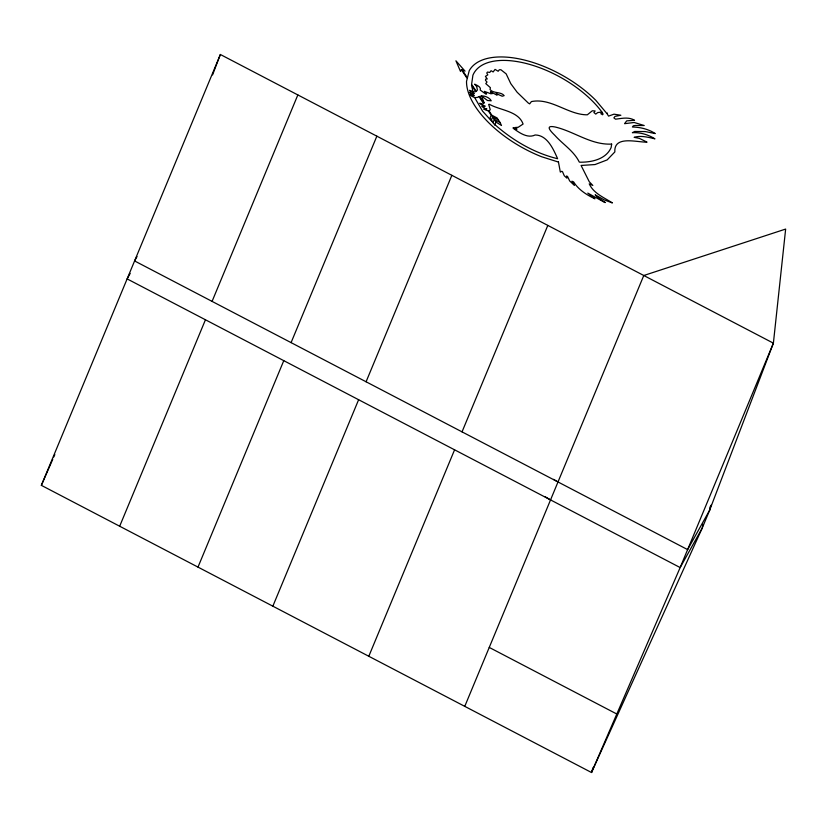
<?xml version="1.0" encoding="UTF-8"?>
<svg xmlns="http://www.w3.org/2000/svg" width="827" height="827" viewBox="0 0 827 827"><rect width="100%" height="100%" fill="white"/><g stroke="black" fill="none" stroke-linecap="round" stroke-linejoin="round"><path stroke-width="1.24" d="M137.034 256.556L134.584 260.939L687.619 549.614L709.669 510.145L773.39 343.153L220.364 54.489L41.35 485.346L591.501 772.511L702.216 528.091L709.669 510.145L710.341 506.351M702.971 524.297L702.216 528.091L680.156 567.56L591.501 772.511L593.021 767.611M709.669 510.145L711.013 505.173M212.57 74.916L220.364 54.489M212.074 301.39L297.844 94.929M119.677 526.23L205.447 319.78M291.083 342.626L376.854 136.176M197.994 567.115L283.775 360.655M272.848 606.181L358.618 399.73M366.082 381.774L451.852 175.324M491.321 114.922L496.004 122.076L494.753 125.073L491.414 119.967L492.665 116.969L498.423 119.977M493.088 122.52L494.329 119.522L500.087 122.53L501.503 125.508L496.004 122.076M368.801 656.266L454.581 449.816M462.035 431.859L547.815 225.409M464.764 706.361L643.778 275.505L785.65 229.069L773.39 343.153L680.156 567.56L127.131 278.895L130.19 273.417M41.35 485.346L52.752 459.336M53.796 456.969L54.83 454.602M479.102 96.552C476.207 98.785 472.269 97.214 470.129 94.671L472.868 95.88L474.284 95.456L472.207 94.816L469.333 92.242L472.279 93.637L474.274 93.544L469.488 90.329L473.737 91.942L475.763 91.642L471.493 85.119L473.013 91.704M488.581 111.056L483.847 109.216L486.286 109.526L486.845 108.792L484.767 108.606L481.779 106.301L484.591 106.91L485.211 106.094L481.779 104.895L479.743 103.21L482.554 104.243L483.557 103.571L479.009 96.604M558.463 162.071L541.489 156.696A83.372 41.309 29.2 0 1 466.521 81.397L467.234 78.606L461.321 69.571L460.525 71.494L455.925 60.805L465.053 71.132L461.962 69.52L467.42 77.862L469.24 70.667A83.372 41.309 29.2 0 1 595.833 100.356L606.491 113.051L607.504 113.154L607.059 113.733L608.569 116.111L613.975 114.178L620.86 115.242L615.009 116.4L613.882 117.879L615.536 119.191C621.749 118.437 628.768 116.69 634.567 120.297L626.701 120.856L624.54 123.688L634.164 122.479L644.223 125.518L635.198 125.487L633.317 125.797L632.397 127.007C640.305 127.182 648.544 129.146 655.242 133.571L645.205 131.565L634.743 131.462L632.366 132.682C640.274 132.279 648.265 134.656 654.953 138.833C648.306 137.313 640.739 135.204 634.144 137.344L639.312 138.347L647.045 142.13C637.369 142.492 613.737 135.018 614.843 151.941L607.163 159.9L595.047 164.552L581.081 165.452L589.279 181.754L592.825 185.444L589.237 183.852C593.548 193.435 604.144 197.56 612.383 202.925L604.248 199.917L595.13 194.831L598.366 197.994L605.354 202.532L604.754 202.47L587.79 193.094L594.964 198.79C586.819 195.058 578.352 189.621 573.638 181.919L571.953 181.216L574.424 185.444L569.627 180.875L567.601 176.575L566.578 175.944L566.929 178.167L564.272 175.748L562.505 171.696L561.822 171.272L560.334 172.119L558.421 161.865M489.253 647.427L616.808 714.011M553.552 479.36L557.998 481.955M544.972 496.655L550.544 499.901M494.928 124.66C512.895 140.518 534.232 153.026 557.625 158.732C553.366 149.139 547.36 135.152 535.183 134.977C527.471 138.719 519.222 132.62 513.174 128.288L513.195 127.534C515.779 129.767 519.439 129.798 514.932 127.523L518.188 127.286L523.088 124.04C518.436 110.911 500.252 110.456 489.367 104.285L488.685 104.419L490.256 109.733L488.995 110.859L491.827 115.191L497.079 117.93L500.087 122.53M493.605 123.306L482.617 111.18L474.574 97.483M491.414 119.967L489.925 118.282L491.197 115.232L488.457 111.056M473.375 93.058L473.602 93.875M476.703 86.546L477.396 90.009L476.269 91.404L471.617 84.282L472.91 75.226A78.079 38.683 29.2 0 1 529.373 64.33A78.079 38.683 29.2 0 1 601.477 111.438L601.849 112.069L597.745 112.555L595.771 114.105L593.91 112.555L595.12 110.963L592.308 110.777L587.325 114.808C568.294 114.963 551.113 97.586 531.399 101.576L529.662 103.871L528.288 103.044L517.113 92.21L510.807 83.682L506.165 73.882L500.904 69.747L499.291 69.778L498.164 71.256L495.073 69.396L493.13 71.959L491.073 70.709L489.739 72.466L487.485 72.042L486.762 72.993L487.806 74.864L485.418 76.394L487.289 78.989L485.676 79.072L485.449 80.291L487.01 82.018L485.78 83.641L490.401 87.683L490.029 89.585C493.461 93.658 500.986 91.518 504.17 95.632L502.196 96.221L496.19 93.585L497.296 95.053L496.686 94.981L490.473 91.787L492.458 93.596L490.804 93.761L484.415 91.363L486.627 93.823L486.028 94.206L480.239 90.081C481.541 87 476.745 85.16 474.636 84.178L476.703 86.546M611.649 144.084L611.174 147.392A78.079 38.683 29.2 0 1 580.378 162.206L579.303 162.092C573.845 150.959 562.815 144.311 554.783 135.287C549.924 130.552 544.921 124.877 555.144 126.996C574.351 131.503 591.16 145.159 611.649 144.084M484.105 102.848L479.588 96.47C483.506 94.588 489.946 97.844 491.238 100.811L487.475 100.501L481.624 96.097L484.105 102.848M601.973 112.265L600.867 113.712L602.583 114.757L603.09 114.074L601.973 112.265"/></g></svg>
